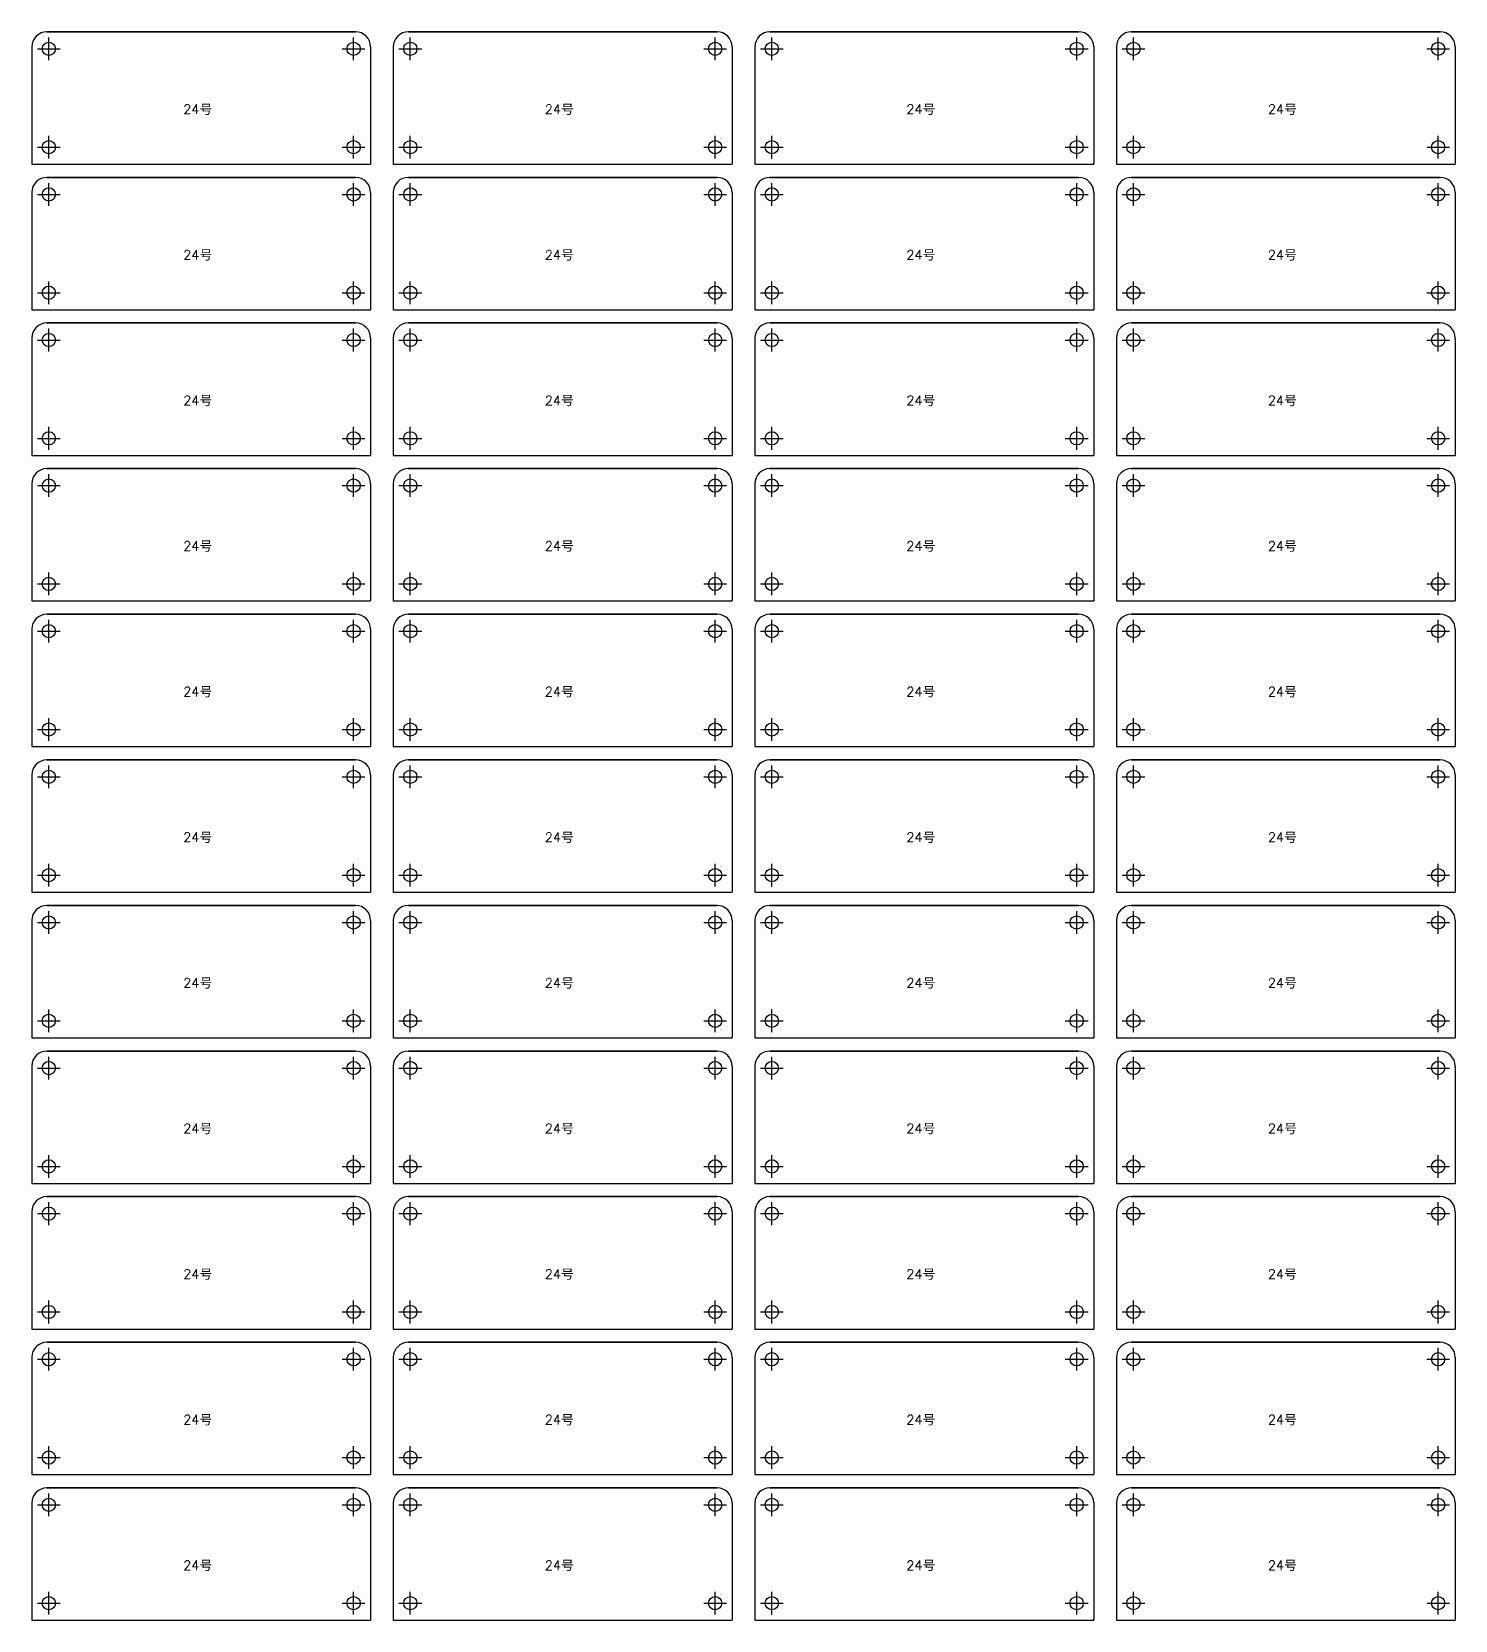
# Model space of a CAD drawing. Header units: millimetres. Extents: x 0 to 7379, y 0 to 1000.
# Drawn here: x 5664.3 to 6040.7, y 114 to 534 of the extents above; entities that cross this region are included whole.
import ezdxf

# ---------------------------------------------------------------- set-up
doc = ezdxf.new("R2010")
doc.units = ezdxf.units.MM
doc.header["$PDMODE"] = 2
doc.header["$PDSIZE"] = 3
doc.layers.add('POINT', color=2, linetype='Continuous')
doc.layers.add('PROPRO', color=1, linetype='Continuous')
doc.styles.get("Standard").update_dxf_attribs({"font": 'txt.shx', "height": 2})

# ---------------------------------------------------------------- blocks, each defined once
blk = doc.blocks.new('*U13', base_point=(-136.367, 1432.565))
at = {"layer": 'POINT', "color": 2}
blk.add_point((-136.367, 1432.565), dxfattribs=at)
at = {"layer": 'PROPRO'}
blk.add_circle((-136.367, 1432.565), 1.75, dxfattribs=at)
blk = doc.blocks.new('*U14', base_point=(-55.767, 1432.565))
at = {"layer": 'POINT', "color": 2}
blk.add_point((-55.767, 1432.565), dxfattribs=at)
at = {"layer": 'PROPRO'}
blk.add_circle((-55.767, 1432.565), 1.75, dxfattribs=at)
blk = doc.blocks.new('*U11', base_point=(-136.367, 1458.565))
at = {"layer": 'POINT', "color": 2}
blk.add_point((-136.367, 1458.565), dxfattribs=at)
at = {"layer": 'PROPRO'}
blk.add_circle((-136.367, 1458.565), 1.75, dxfattribs=at)
blk = doc.blocks.new('*U12', base_point=(-55.767, 1458.565))
at = {"layer": 'POINT', "color": 2}
blk.add_point((-55.767, 1458.565), dxfattribs=at)
at = {"layer": 'PROPRO'}
blk.add_circle((-55.767, 1458.565), 1.75, dxfattribs=at)

msp = doc.modelspace()

# ---------------------------------------------------------------- linework, layer by layer
for p, q in [((5749.9098, 534), (5668.3098, 534)), ((5668.3098, 534), (5749.9098, 534)), ((5845.5098, 534), (5763.9098, 534)), ((5763.9098, 534), (5845.5098, 534)), ((5941.1098, 534), (5859.5098, 534)), ((5859.5098, 534), (5941.1098, 534)), ((6036.7098, 534), (5955.1098, 534)), ((5955.1098, 534), (6036.7098, 534)), ((5664.3098, 530), (5664.3098, 519.8)), ((5664.3098, 530), (5664.3098, 499)), ((5753.9098, 530), (5753.9098, 519.8)), ((5753.9098, 530), (5753.9098, 519.8)), ((5753.9098, 530), (5753.9098, 504)), ((5753.9098, 530), (5753.9098, 499)), ((5759.9098, 530), (5759.9098, 519.8)), ((5759.9098, 530), (5759.9098, 499)), ((5849.5098, 530), (5849.5098, 519.8)), ((5849.5098, 530), (5849.5098, 519.8)), ((5849.5098, 530), (5849.5098, 504)), ((5849.5098, 530), (5849.5098, 499)), ((5855.5098, 530), (5855.5098, 519.8)), ((5855.5098, 530), (5855.5098, 499)), ((5945.1098, 530), (5945.1098, 519.8)), ((5945.1098, 530), (5945.1098, 519.8)), ((5945.1098, 530), (5945.1098, 504)), ((5945.1098, 530), (5945.1098, 499)), ((5951.1098, 530), (5951.1098, 519.8)), ((5951.1098, 530), (5951.1098, 499)), ((6040.7098, 530), (6040.7098, 519.8)), ((6040.7098, 530), (6040.7098, 519.8)), ((6040.7098, 530), (6040.7098, 504)), ((6040.7098, 530), (6040.7098, 499)), ((5664.3098, 499), (5753.9098, 499)), ((5704.5598, 499), (5713.6598, 499)), ((5759.9098, 499), (5849.5098, 499)), ((5800.1598, 499), (5809.2598, 499)), ((5855.5098, 499), (5945.1098, 499)), ((5895.7598, 499), (5904.8598, 499)), ((5951.1098, 499), (6040.7098, 499)), ((5991.3598, 499), (6000.4598, 499)), ((5664.3098, 491.5), (5664.3098, 481.3)), ((5664.3098, 491.5), (5664.3098, 460.5)), ((5749.9098, 495.5), (5668.3098, 495.5)), ((5668.3098, 495.5), (5749.9098, 495.5)), ((5753.9098, 491.5), (5753.9098, 481.3)), ((5753.9098, 491.5), (5753.9098, 481.3)), ((5753.9098, 491.5), (5753.9098, 465.5)), ((5753.9098, 491.5), (5753.9098, 460.5)), ((5759.9098, 491.5), (5759.9098, 481.3)), ((5759.9098, 491.5), (5759.9098, 460.5)), ((5845.5098, 495.5), (5763.9098, 495.5)), ((5763.9098, 495.5), (5845.5098, 495.5)), ((5849.5098, 491.5), (5849.5098, 481.3)), ((5849.5098, 491.5), (5849.5098, 481.3)), ((5849.5098, 491.5), (5849.5098, 465.5)), ((5849.5098, 491.5), (5849.5098, 460.5)), ((5855.5098, 491.5), (5855.5098, 481.3)), ((5855.5098, 491.5), (5855.5098, 460.5)), ((5941.1098, 495.5), (5859.5098, 495.5)), ((5859.5098, 495.5), (5941.1098, 495.5)), ((5945.1098, 491.5), (5945.1098, 481.3)), ((5945.1098, 491.5), (5945.1098, 481.3)), ((5945.1098, 491.5), (5945.1098, 465.5)), ((5945.1098, 491.5), (5945.1098, 460.5)), ((5951.1098, 491.5), (5951.1098, 481.3)), ((5951.1098, 491.5), (5951.1098, 460.5)), ((6036.7098, 495.5), (5955.1098, 495.5)), ((5955.1098, 495.5), (6036.7098, 495.5)), ((6040.7098, 491.5), (6040.7098, 481.3)), ((6040.7098, 491.5), (6040.7098, 481.3)), ((6040.7098, 491.5), (6040.7098, 465.5)), ((6040.7098, 491.5), (6040.7098, 460.5)), ((5664.3098, 460.5), (5753.9098, 460.5)), ((5704.5598, 460.5), (5713.6598, 460.5)), ((5759.9098, 460.5), (5849.5098, 460.5)), ((5800.1598, 460.5), (5809.2598, 460.5)), ((5855.5098, 460.5), (5945.1098, 460.5)), ((5895.7598, 460.5), (5904.8598, 460.5)), ((5951.1098, 460.5), (6040.7098, 460.5)), ((5991.3598, 460.5), (6000.4598, 460.5)), ((5749.9098, 457), (5668.3098, 457)), ((5668.3098, 457), (5749.9098, 457)), ((5845.5098, 457), (5763.9098, 457)), ((5763.9098, 457), (5845.5098, 457)), ((5941.1098, 457), (5859.5098, 457)), ((5859.5098, 457), (5941.1098, 457)), ((6036.7098, 457), (5955.1098, 457)), ((5955.1098, 457), (6036.7098, 457)), ((5664.3098, 453), (5664.3098, 442.8)), ((5664.3098, 453), (5664.3098, 422)), ((5753.9098, 453), (5753.9098, 442.8)), ((5753.9098, 453), (5753.9098, 442.8)), ((5753.9098, 453), (5753.9098, 427)), ((5753.9098, 453), (5753.9098, 422)), ((5759.9098, 453), (5759.9098, 442.8)), ((5759.9098, 453), (5759.9098, 422)), ((5849.5098, 453), (5849.5098, 442.8)), ((5849.5098, 453), (5849.5098, 442.8)), ((5849.5098, 453), (5849.5098, 427)), ((5849.5098, 453), (5849.5098, 422)), ((5855.5098, 453), (5855.5098, 442.8)), ((5855.5098, 453), (5855.5098, 422)), ((5945.1098, 453), (5945.1098, 442.8)), ((5945.1098, 453), (5945.1098, 442.8)), ((5945.1098, 453), (5945.1098, 427)), ((5945.1098, 453), (5945.1098, 422)), ((5951.1098, 453), (5951.1098, 442.8)), ((5951.1098, 453), (5951.1098, 422)), ((6040.7098, 453), (6040.7098, 442.8)), ((6040.7098, 453), (6040.7098, 442.8)), ((6040.7098, 453), (6040.7098, 427)), ((6040.7098, 453), (6040.7098, 422)), ((5664.3098, 422), (5753.9098, 422)), ((5704.5598, 422), (5713.6598, 422)), ((5759.9098, 422), (5849.5098, 422)), ((5800.1598, 422), (5809.2598, 422)), ((5855.5098, 422), (5945.1098, 422)), ((5895.7598, 422), (5904.8598, 422)), ((5951.1098, 422), (6040.7098, 422)), ((5991.3598, 422), (6000.4598, 422)), ((5749.9098, 418.5), (5668.3098, 418.5)), ((5668.3098, 418.5), (5749.9098, 418.5)), ((5845.5098, 418.5), (5763.9098, 418.5)), ((5763.9098, 418.5), (5845.5098, 418.5)), ((5941.1098, 418.5), (5859.5098, 418.5)), ((5859.5098, 418.5), (5941.1098, 418.5)), ((6036.7098, 418.5), (5955.1098, 418.5)), ((5955.1098, 418.5), (6036.7098, 418.5)), ((5664.3098, 414.5), (5664.3098, 404.3)), ((5664.3098, 414.5), (5664.3098, 383.5)), ((5753.9098, 414.5), (5753.9098, 404.3)), ((5753.9098, 414.5), (5753.9098, 404.3)), ((5753.9098, 414.5), (5753.9098, 388.5)), ((5753.9098, 414.5), (5753.9098, 383.5)), ((5759.9098, 414.5), (5759.9098, 404.3)), ((5759.9098, 414.5), (5759.9098, 383.5)), ((5849.5098, 414.5), (5849.5098, 404.3)), ((5849.5098, 414.5), (5849.5098, 404.3)), ((5849.5098, 414.5), (5849.5098, 388.5)), ((5849.5098, 414.5), (5849.5098, 383.5)), ((5855.5098, 414.5), (5855.5098, 404.3)), ((5855.5098, 414.5), (5855.5098, 383.5)), ((5945.1098, 414.5), (5945.1098, 404.3)), ((5945.1098, 414.5), (5945.1098, 404.3)), ((5945.1098, 414.5), (5945.1098, 388.5)), ((5945.1098, 414.5), (5945.1098, 383.5)), ((5951.1098, 414.5), (5951.1098, 404.3)), ((5951.1098, 414.5), (5951.1098, 383.5)), ((6040.7098, 414.5), (6040.7098, 404.3)), ((6040.7098, 414.5), (6040.7098, 404.3)), ((6040.7098, 414.5), (6040.7098, 388.5)), ((6040.7098, 414.5), (6040.7098, 383.5)), ((5664.3098, 383.5), (5753.9098, 383.5)), ((5704.5598, 383.5), (5713.6598, 383.5)), ((5759.9098, 383.5), (5849.5098, 383.5)), ((5800.1598, 383.5), (5809.2598, 383.5)), ((5855.5098, 383.5), (5945.1098, 383.5)), ((5895.7598, 383.5), (5904.8598, 383.5)), ((5951.1098, 383.5), (6040.7098, 383.5)), ((5991.3598, 383.5), (6000.4598, 383.5)), ((5749.9098, 380), (5668.3098, 380)), ((5668.3098, 380), (5749.9098, 380)), ((5845.5098, 380), (5763.9098, 380)), ((5763.9098, 380), (5845.5098, 380)), ((5941.1098, 380), (5859.5098, 380)), ((5859.5098, 380), (5941.1098, 380)), ((6036.7098, 380), (5955.1098, 380)), ((5955.1098, 380), (6036.7098, 380)), ((5664.3098, 376), (5664.3098, 365.8)), ((5664.3098, 376), (5664.3098, 345)), ((5753.9098, 376), (5753.9098, 365.8)), ((5753.9098, 376), (5753.9098, 365.8)), ((5753.9098, 376), (5753.9098, 350)), ((5753.9098, 376), (5753.9098, 345)), ((5759.9098, 376), (5759.9098, 365.8)), ((5759.9098, 376), (5759.9098, 345)), ((5849.5098, 376), (5849.5098, 365.8)), ((5849.5098, 376), (5849.5098, 365.8)), ((5849.5098, 376), (5849.5098, 350)), ((5849.5098, 376), (5849.5098, 345)), ((5855.5098, 376), (5855.5098, 365.8)), ((5855.5098, 376), (5855.5098, 345)), ((5945.1098, 376), (5945.1098, 365.8)), ((5945.1098, 376), (5945.1098, 365.8)), ((5945.1098, 376), (5945.1098, 350)), ((5945.1098, 376), (5945.1098, 345)), ((5951.1098, 376), (5951.1098, 365.8)), ((5951.1098, 376), (5951.1098, 345)), ((6040.7098, 376), (6040.7098, 365.8)), ((6040.7098, 376), (6040.7098, 365.8)), ((6040.7098, 376), (6040.7098, 350)), ((6040.7098, 376), (6040.7098, 345)), ((5664.3098, 345), (5753.9098, 345)), ((5704.5598, 345), (5713.6598, 345)), ((5759.9098, 345), (5849.5098, 345)), ((5800.1598, 345), (5809.2598, 345)), ((5855.5098, 345), (5945.1098, 345)), ((5895.7598, 345), (5904.8598, 345)), ((5951.1098, 345), (6040.7098, 345)), ((5991.3598, 345), (6000.4598, 345)), ((5749.9098, 341.5), (5668.3098, 341.5)), ((5668.3098, 341.5), (5749.9098, 341.5)), ((5845.5098, 341.5), (5763.9098, 341.5)), ((5763.9098, 341.5), (5845.5098, 341.5)), ((5941.1098, 341.5), (5859.5098, 341.5)), ((5859.5098, 341.5), (5941.1098, 341.5)), ((6036.7098, 341.5), (5955.1098, 341.5)), ((5955.1098, 341.5), (6036.7098, 341.5)), ((5664.3098, 337.5), (5664.3098, 327.3)), ((5664.3098, 337.5), (5664.3098, 306.5)), ((5753.9098, 337.5), (5753.9098, 327.3)), ((5753.9098, 337.5), (5753.9098, 327.3)), ((5753.9098, 337.5), (5753.9098, 311.5)), ((5753.9098, 337.5), (5753.9098, 306.5)), ((5759.9098, 337.5), (5759.9098, 327.3)), ((5759.9098, 337.5), (5759.9098, 306.5)), ((5849.5098, 337.5), (5849.5098, 327.3)), ((5849.5098, 337.5), (5849.5098, 327.3)), ((5849.5098, 337.5), (5849.5098, 311.5)), ((5849.5098, 337.5), (5849.5098, 306.5)), ((5855.5098, 337.5), (5855.5098, 327.3)), ((5855.5098, 337.5), (5855.5098, 306.5)), ((5945.1098, 337.5), (5945.1098, 327.3)), ((5945.1098, 337.5), (5945.1098, 327.3)), ((5945.1098, 337.5), (5945.1098, 311.5)), ((5945.1098, 337.5), (5945.1098, 306.5)), ((5951.1098, 337.5), (5951.1098, 327.3)), ((5951.1098, 337.5), (5951.1098, 306.5)), ((6040.7098, 337.5), (6040.7098, 327.3)), ((6040.7098, 337.5), (6040.7098, 327.3)), ((6040.7098, 337.5), (6040.7098, 311.5)), ((6040.7098, 337.5), (6040.7098, 306.5)), ((5664.3098, 306.5), (5753.9098, 306.5)), ((5749.9098, 303), (5668.3098, 303)), ((5668.3098, 303), (5749.9098, 303)), ((5704.5598, 306.5), (5713.6598, 306.5)), ((5759.9098, 306.5), (5849.5098, 306.5)), ((5845.5098, 303), (5763.9098, 303)), ((5763.9098, 303), (5845.5098, 303)), ((5800.1598, 306.5), (5809.2598, 306.5)), ((5855.5098, 306.5), (5945.1098, 306.5)), ((5941.1098, 303), (5859.5098, 303)), ((5859.5098, 303), (5941.1098, 303)), ((5895.7598, 306.5), (5904.8598, 306.5)), ((5951.1098, 306.5), (6040.7098, 306.5)), ((6036.7098, 303), (5955.1098, 303)), ((5955.1098, 303), (6036.7098, 303)), ((5991.3598, 306.5), (6000.4598, 306.5)), ((5664.3098, 299), (5664.3098, 288.8)), ((5664.3098, 299), (5664.3098, 268)), ((5753.9098, 299), (5753.9098, 288.8)), ((5753.9098, 299), (5753.9098, 288.8)), ((5753.9098, 299), (5753.9098, 273)), ((5753.9098, 299), (5753.9098, 268)), ((5759.9098, 299), (5759.9098, 288.8)), ((5759.9098, 299), (5759.9098, 268)), ((5849.5098, 299), (5849.5098, 288.8)), ((5849.5098, 299), (5849.5098, 288.8)), ((5849.5098, 299), (5849.5098, 273)), ((5849.5098, 299), (5849.5098, 268)), ((5855.5098, 299), (5855.5098, 288.8)), ((5855.5098, 299), (5855.5098, 268)), ((5945.1098, 299), (5945.1098, 288.8)), ((5945.1098, 299), (5945.1098, 288.8)), ((5945.1098, 299), (5945.1098, 273)), ((5945.1098, 299), (5945.1098, 268)), ((5951.1098, 299), (5951.1098, 288.8)), ((5951.1098, 299), (5951.1098, 268)), ((6040.7098, 299), (6040.7098, 288.8)), ((6040.7098, 299), (6040.7098, 288.8)), ((6040.7098, 299), (6040.7098, 273)), ((6040.7098, 299), (6040.7098, 268)), ((5664.3098, 268), (5753.9098, 268)), ((5704.5598, 268), (5713.6598, 268)), ((5759.9098, 268), (5849.5098, 268)), ((5800.1598, 268), (5809.2598, 268)), ((5855.5098, 268), (5945.1098, 268)), ((5895.7598, 268), (5904.8598, 268)), ((5951.1098, 268), (6040.7098, 268)), ((5991.3598, 268), (6000.4598, 268)), ((5664.3098, 260.5), (5664.3098, 250.3)), ((5664.3098, 260.5), (5664.3098, 229.5)), ((5749.9098, 264.5), (5668.3098, 264.5)), ((5668.3098, 264.5), (5749.9098, 264.5)), ((5753.9098, 260.5), (5753.9098, 250.3)), ((5753.9098, 260.5), (5753.9098, 250.3)), ((5753.9098, 260.5), (5753.9098, 234.5)), ((5753.9098, 260.5), (5753.9098, 229.5)), ((5759.9098, 260.5), (5759.9098, 250.3)), ((5759.9098, 260.5), (5759.9098, 229.5)), ((5845.5098, 264.5), (5763.9098, 264.5)), ((5763.9098, 264.5), (5845.5098, 264.5)), ((5849.5098, 260.5), (5849.5098, 250.3)), ((5849.5098, 260.5), (5849.5098, 250.3)), ((5849.5098, 260.5), (5849.5098, 234.5)), ((5849.5098, 260.5), (5849.5098, 229.5)), ((5855.5098, 260.5), (5855.5098, 250.3)), ((5855.5098, 260.5), (5855.5098, 229.5)), ((5941.1098, 264.5), (5859.5098, 264.5)), ((5859.5098, 264.5), (5941.1098, 264.5)), ((5945.1098, 260.5), (5945.1098, 250.3)), ((5945.1098, 260.5), (5945.1098, 250.3)), ((5945.1098, 260.5), (5945.1098, 234.5)), ((5945.1098, 260.5), (5945.1098, 229.5)), ((5951.1098, 260.5), (5951.1098, 250.3)), ((5951.1098, 260.5), (5951.1098, 229.5)), ((6036.7098, 264.5), (5955.1098, 264.5)), ((5955.1098, 264.5), (6036.7098, 264.5)), ((6040.7098, 260.5), (6040.7098, 250.3)), ((6040.7098, 260.5), (6040.7098, 250.3)), ((6040.7098, 260.5), (6040.7098, 234.5)), ((6040.7098, 260.5), (6040.7098, 229.5)), ((5664.3098, 229.5), (5753.9098, 229.5)), ((5704.5598, 229.5), (5713.6598, 229.5)), ((5759.9098, 229.5), (5849.5098, 229.5)), ((5800.1598, 229.5), (5809.2598, 229.5)), ((5855.5098, 229.5), (5945.1098, 229.5)), ((5895.7598, 229.5), (5904.8598, 229.5)), ((5951.1098, 229.5), (6040.7098, 229.5)), ((5991.3598, 229.5), (6000.4598, 229.5)), ((5749.9098, 226), (5668.3098, 226)), ((5668.3098, 226), (5749.9098, 226)), ((5845.5098, 226), (5763.9098, 226)), ((5763.9098, 226), (5845.5098, 226)), ((5941.1098, 226), (5859.5098, 226)), ((5859.5098, 226), (5941.1098, 226)), ((6036.7098, 226), (5955.1098, 226)), ((5955.1098, 226), (6036.7098, 226)), ((5664.3098, 222), (5664.3098, 191)), ((5664.3098, 222), (5664.3098, 211.8)), ((5753.9098, 222), (5753.9098, 191)), ((5753.9098, 222), (5753.9098, 211.8)), ((5753.9098, 222), (5753.9098, 211.8)), ((5753.9098, 222), (5753.9098, 196)), ((5759.9098, 222), (5759.9098, 191)), ((5759.9098, 222), (5759.9098, 211.8)), ((5849.5098, 222), (5849.5098, 191)), ((5849.5098, 222), (5849.5098, 211.8)), ((5849.5098, 222), (5849.5098, 211.8)), ((5849.5098, 222), (5849.5098, 196)), ((5855.5098, 222), (5855.5098, 191)), ((5855.5098, 222), (5855.5098, 211.8)), ((5945.1098, 222), (5945.1098, 191)), ((5945.1098, 222), (5945.1098, 211.8)), ((5945.1098, 222), (5945.1098, 211.8)), ((5945.1098, 222), (5945.1098, 196)), ((5951.1098, 222), (5951.1098, 191)), ((5951.1098, 222), (5951.1098, 211.8)), ((6040.7098, 222), (6040.7098, 191)), ((6040.7098, 222), (6040.7098, 211.8)), ((6040.7098, 222), (6040.7098, 211.8)), ((6040.7098, 222), (6040.7098, 196)), ((5664.3098, 191), (5753.9098, 191)), ((5704.5598, 191), (5713.6598, 191)), ((5759.9098, 191), (5849.5098, 191)), ((5800.1598, 191), (5809.2598, 191)), ((5855.5098, 191), (5945.1098, 191)), ((5895.7598, 191), (5904.8598, 191)), ((5951.1098, 191), (6040.7098, 191)), ((5991.3598, 191), (6000.4598, 191)), ((5749.9098, 187.5), (5668.3098, 187.5)), ((5668.3098, 187.5), (5749.9098, 187.5)), ((5845.5098, 187.5), (5763.9098, 187.5)), ((5763.9098, 187.5), (5845.5098, 187.5)), ((5941.1098, 187.5), (5859.5098, 187.5)), ((5859.5098, 187.5), (5941.1098, 187.5)), ((6036.7098, 187.5), (5955.1098, 187.5)), ((5955.1098, 187.5), (6036.7098, 187.5)), ((5664.3098, 183.5), (5664.3098, 173.3)), ((5664.3098, 183.5), (5664.3098, 152.5)), ((5753.9098, 183.5), (5753.9098, 173.3)), ((5753.9098, 183.5), (5753.9098, 173.3)), ((5753.9098, 183.5), (5753.9098, 157.5)), ((5753.9098, 183.5), (5753.9098, 152.5)), ((5759.9098, 183.5), (5759.9098, 173.3)), ((5759.9098, 183.5), (5759.9098, 152.5)), ((5849.5098, 183.5), (5849.5098, 173.3)), ((5849.5098, 183.5), (5849.5098, 173.3)), ((5849.5098, 183.5), (5849.5098, 157.5)), ((5849.5098, 183.5), (5849.5098, 152.5)), ((5855.5098, 183.5), (5855.5098, 173.3)), ((5855.5098, 183.5), (5855.5098, 152.5)), ((5945.1098, 183.5), (5945.1098, 173.3)), ((5945.1098, 183.5), (5945.1098, 173.3)), ((5945.1098, 183.5), (5945.1098, 157.5)), ((5945.1098, 183.5), (5945.1098, 152.5)), ((5951.1098, 183.5), (5951.1098, 173.3)), ((5951.1098, 183.5), (5951.1098, 152.5)), ((6040.7098, 183.5), (6040.7098, 173.3)), ((6040.7098, 183.5), (6040.7098, 173.3)), ((6040.7098, 183.5), (6040.7098, 157.5)), ((6040.7098, 183.5), (6040.7098, 152.5)), ((5664.3098, 152.5), (5753.9098, 152.5)), ((5704.5598, 152.5), (5713.6598, 152.5)), ((5759.9098, 152.5), (5849.5098, 152.5)), ((5800.1598, 152.5), (5809.2598, 152.5)), ((5855.5098, 152.5), (5945.1098, 152.5)), ((5895.7598, 152.5), (5904.8598, 152.5)), ((5951.1098, 152.5), (6040.7098, 152.5)), ((5991.3598, 152.5), (6000.4598, 152.5)), ((5749.9098, 149), (5668.3098, 149)), ((5668.3098, 149), (5749.9098, 149)), ((5845.5098, 149), (5763.9098, 149)), ((5763.9098, 149), (5845.5098, 149)), ((5941.1098, 149), (5859.5098, 149)), ((5859.5098, 149), (5941.1098, 149)), ((6036.7098, 149), (5955.1098, 149)), ((5955.1098, 149), (6036.7098, 149)), ((5664.3098, 145), (5664.3098, 134.8)), ((5664.3098, 145), (5664.3098, 114)), ((5753.9098, 145), (5753.9098, 134.8)), ((5753.9098, 145), (5753.9098, 134.8)), ((5753.9098, 145), (5753.9098, 119)), ((5753.9098, 145), (5753.9098, 114)), ((5759.9098, 145), (5759.9098, 134.8)), ((5759.9098, 145), (5759.9098, 114)), ((5849.5098, 145), (5849.5098, 134.8)), ((5849.5098, 145), (5849.5098, 134.8)), ((5849.5098, 145), (5849.5098, 119)), ((5849.5098, 145), (5849.5098, 114)), ((5855.5098, 145), (5855.5098, 134.8)), ((5855.5098, 145), (5855.5098, 114)), ((5945.1098, 145), (5945.1098, 134.8)), ((5945.1098, 145), (5945.1098, 134.8)), ((5945.1098, 145), (5945.1098, 119)), ((5945.1098, 145), (5945.1098, 114)), ((5951.1098, 145), (5951.1098, 134.8)), ((5951.1098, 145), (5951.1098, 114)), ((6040.7098, 145), (6040.7098, 134.8)), ((6040.7098, 145), (6040.7098, 134.8)), ((6040.7098, 145), (6040.7098, 119)), ((6040.7098, 145), (6040.7098, 114)), ((5664.3098, 114), (5753.9098, 114)), ((5704.5598, 114), (5713.6598, 114)), ((5759.9098, 114), (5849.5098, 114)), ((5800.1598, 114), (5809.2598, 114)), ((5855.5098, 114), (5945.1098, 114)), ((5895.7598, 114), (5904.8598, 114)), ((5951.1098, 114), (6040.7098, 114)), ((5991.3598, 114), (6000.4598, 114))]:
    msp.add_line(p, q)
for centre in [(5668.8098, 529.5), (5749.4098, 529.5), (5764.4098, 529.5), (5845.0098, 529.5), (5860.0098, 529.5), (5940.6098, 529.5), (5955.6098, 529.5), (6036.2098, 529.5), (5668.8098, 503.5), (5749.4098, 503.5), (5764.4098, 503.5), (5845.0098, 503.5), (5860.0098, 503.5), (5940.6098, 503.5), (5955.6098, 503.5), (6036.2098, 503.5), (5668.8098, 491), (5749.4098, 491), (5764.4098, 491), (5845.0098, 491), (5860.0098, 491), (5940.6098, 491), (5955.6098, 491), (6036.2098, 491), (5668.8098, 465), (5749.4098, 465), (5764.4098, 465), (5845.0098, 465), (5860.0098, 465), (5940.6098, 465), (5955.6098, 465), (6036.2098, 465), (5668.8098, 452.5), (5749.4098, 452.5), (5764.4098, 452.5), (5845.0098, 452.5), (5860.0098, 452.5), (5940.6098, 452.5), (5955.6098, 452.5), (6036.2098, 452.5), (5668.8098, 426.5), (5749.4098, 426.5), (5764.4098, 426.5), (5845.0098, 426.5), (5860.0098, 426.5), (5940.6098, 426.5), (5955.6098, 426.5), (6036.2098, 426.5), (5668.8098, 414), (5749.4098, 414), (5764.4098, 414), (5845.0098, 414), (5860.0098, 414), (5940.6098, 414), (5955.6098, 414), (6036.2098, 414), (5668.8098, 388), (5749.4098, 388), (5764.4098, 388), (5845.0098, 388), (5860.0098, 388), (5940.6098, 388), (5955.6098, 388), (6036.2098, 388), (5668.8098, 375.5), (5749.4098, 375.5), (5764.4098, 375.5), (5845.0098, 375.5), (5860.0098, 375.5), (5940.6098, 375.5), (5955.6098, 375.5), (6036.2098, 375.5), (5668.8098, 349.5), (5749.4098, 349.5), (5764.4098, 349.5), (5845.0098, 349.5), (5860.0098, 349.5), (5940.6098, 349.5), (5955.6098, 349.5), (6036.2098, 349.5), (5668.8098, 337), (5749.4098, 337), (5764.4098, 337), (5845.0098, 337), (5860.0098, 337), (5940.6098, 337), (5955.6098, 337), (6036.2098, 337), (5668.8098, 311), (5749.4098, 311), (5764.4098, 311), (5845.0098, 311), (5860.0098, 311), (5940.6098, 311), (5955.6098, 311), (6036.2098, 311), (5668.8098, 298.5), (5749.4098, 298.5), (5764.4098, 298.5), (5845.0098, 298.5), (5860.0098, 298.5), (5940.6098, 298.5), (5955.6098, 298.5), (6036.2098, 298.5), (5668.8098, 272.5), (5749.4098, 272.5), (5764.4098, 272.5), (5845.0098, 272.5), (5860.0098, 272.5), (5940.6098, 272.5), (5955.6098, 272.5), (6036.2098, 272.5), (5668.8098, 260), (5749.4098, 260), (5764.4098, 260), (5845.0098, 260), (5860.0098, 260), (5940.6098, 260), (5955.6098, 260), (6036.2098, 260), (5668.8098, 234), (5749.4098, 234), (5764.4098, 234), (5845.0098, 234), (5860.0098, 234), (5940.6098, 234), (5955.6098, 234), (6036.2098, 234), (5668.8098, 221.5), (5749.4098, 221.5), (5764.4098, 221.5), (5845.0098, 221.5), (5860.0098, 221.5), (5940.6098, 221.5), (5955.6098, 221.5), (6036.2098, 221.5), (5668.8098, 195.5), (5749.4098, 195.5), (5764.4098, 195.5), (5845.0098, 195.5), (5860.0098, 195.5), (5940.6098, 195.5), (5955.6098, 195.5), (6036.2098, 195.5), (5668.8098, 183), (5749.4098, 183), (5764.4098, 183), (5845.0098, 183), (5860.0098, 183), (5940.6098, 183), (5955.6098, 183), (6036.2098, 183), (5668.8098, 157), (5749.4098, 157), (5764.4098, 157), (5845.0098, 157), (5860.0098, 157), (5940.6098, 157), (5955.6098, 157), (6036.2098, 157), (5668.8098, 144.5), (5749.4098, 144.5), (5764.4098, 144.5), (5845.0098, 144.5), (5860.0098, 144.5), (5940.6098, 144.5), (5955.6098, 144.5), (6036.2098, 144.5), (5668.8098, 118.5), (5749.4098, 118.5), (5764.4098, 118.5), (5845.0098, 118.5), (5860.0098, 118.5), (5940.6098, 118.5), (5955.6098, 118.5), (6036.2098, 118.5)]:
    msp.add_circle(centre, 1.75)
for centre, start, end in [((5668.3098, 530), 90, 180), ((5749.9098, 530), 0, 90), ((5763.9098, 530), 90, 180), ((5845.5098, 530), 0, 90), ((5859.5098, 530), 90, 180), ((5941.1098, 530), 0, 90), ((5955.1098, 530), 90, 180), ((6036.7098, 530), 0, 90), ((5668.3098, 491.5), 90, 180), ((5749.9098, 491.5), 0, 90), ((5763.9098, 491.5), 90, 180), ((5845.5098, 491.5), 0, 90), ((5859.5098, 491.5), 90, 180), ((5941.1098, 491.5), 0, 90), ((5955.1098, 491.5), 90, 180), ((6036.7098, 491.5), 0, 90), ((5668.3098, 453), 90, 180), ((5749.9098, 453), 0, 90), ((5763.9098, 453), 90, 180), ((5845.5098, 453), 0, 90), ((5859.5098, 453), 90, 180), ((5941.1098, 453), 0, 90), ((5955.1098, 453), 90, 180), ((6036.7098, 453), 0, 90), ((5668.3098, 414.5), 90, 180), ((5749.9098, 414.5), 0, 90), ((5763.9098, 414.5), 90, 180), ((5845.5098, 414.5), 0, 90), ((5859.5098, 414.5), 90, 180), ((5941.1098, 414.5), 0, 90), ((5955.1098, 414.5), 90, 180), ((6036.7098, 414.5), 0, 90), ((5668.3098, 376), 90, 180), ((5749.9098, 376), 0, 90), ((5763.9098, 376), 90, 180), ((5845.5098, 376), 0, 90), ((5859.5098, 376), 90, 180), ((5941.1098, 376), 0, 90), ((5955.1098, 376), 90, 180), ((6036.7098, 376), 0, 90), ((5668.3098, 337.5), 90, 180), ((5749.9098, 337.5), 0, 90), ((5763.9098, 337.5), 90, 180), ((5845.5098, 337.5), 0, 90), ((5859.5098, 337.5), 90, 180), ((5941.1098, 337.5), 0, 90), ((5955.1098, 337.5), 90, 180), ((6036.7098, 337.5), 0, 90), ((5668.3098, 299), 90, 180), ((5749.9098, 299), 0, 90), ((5763.9098, 299), 90, 180), ((5845.5098, 299), 0, 90), ((5859.5098, 299), 90, 180), ((5941.1098, 299), 0, 90), ((5955.1098, 299), 90, 180), ((6036.7098, 299), 0, 90), ((5668.3098, 260.5), 90, 180), ((5749.9098, 260.5), 0, 90), ((5763.9098, 260.5), 90, 180), ((5845.5098, 260.5), 0, 90), ((5859.5098, 260.5), 90, 180), ((5941.1098, 260.5), 0, 90), ((5955.1098, 260.5), 90, 180), ((6036.7098, 260.5), 0, 90), ((5668.3098, 222), 90, 180), ((5749.9098, 222), 0, 90), ((5763.9098, 222), 90, 180), ((5845.5098, 222), 0, 90), ((5859.5098, 222), 90, 180), ((5941.1098, 222), 0, 90), ((5955.1098, 222), 90, 180), ((6036.7098, 222), 0, 90), ((5668.3098, 183.5), 90, 180), ((5749.9098, 183.5), 0, 90), ((5763.9098, 183.5), 90, 180), ((5845.5098, 183.5), 0, 90), ((5859.5098, 183.5), 90, 180), ((5941.1098, 183.5), 0, 90), ((5955.1098, 183.5), 90, 180), ((6036.7098, 183.5), 0, 90), ((5668.3098, 145), 90, 180), ((5749.9098, 145), 0, 90), ((5763.9098, 145), 90, 180), ((5845.5098, 145), 0, 90), ((5859.5098, 145), 90, 180), ((5941.1098, 145), 0, 90), ((5955.1098, 145), 90, 180), ((6036.7098, 145), 0, 90)]:
    msp.add_arc(centre, 4, start, end)

# ---------------------------------------------------------------- block references
at = {"layer": 'PROPRO'}
for name, p in [('*U11', (5668.8093, 529.5004)), ('*U12', (5749.4093, 529.5004)), ('*U11', (5764.4093, 529.5004)), ('*U12', (5845.0093, 529.5004)), ('*U11', (5860.0093, 529.5004)), ('*U12', (5940.6093, 529.5004)), ('*U11', (5955.6093, 529.5004)), ('*U12', (6036.2093, 529.5004)), ('*U13', (5668.8093, 503.5004)), ('*U14', (5749.4093, 503.5004)), ('*U13', (5764.4093, 503.5004)), ('*U14', (5845.0093, 503.5004)), ('*U13', (5860.0093, 503.5004)), ('*U14', (5940.6093, 503.5004)), ('*U13', (5955.6093, 503.5004)), ('*U14', (6036.2093, 503.5004)), ('*U11', (5668.8093, 491.0004)), ('*U12', (5749.4093, 491.0004)), ('*U11', (5764.4093, 491.0004)), ('*U12', (5845.0093, 491.0004)), ('*U11', (5860.0093, 491.0004)), ('*U12', (5940.6093, 491.0004)), ('*U11', (5955.6093, 491.0004)), ('*U12', (6036.2093, 491.0004)), ('*U13', (5668.8093, 465.0004)), ('*U14', (5749.4093, 465.0004)), ('*U13', (5764.4093, 465.0004)), ('*U14', (5845.0093, 465.0004)), ('*U13', (5860.0093, 465.0004)), ('*U14', (5940.6093, 465.0004)), ('*U13', (5955.6093, 465.0004)), ('*U14', (6036.2093, 465.0004)), ('*U11', (5668.8093, 452.5004)), ('*U12', (5749.4093, 452.5004)), ('*U11', (5764.4093, 452.5004)), ('*U12', (5845.0093, 452.5004)), ('*U11', (5860.0093, 452.5004)), ('*U12', (5940.6093, 452.5004)), ('*U11', (5955.6093, 452.5004)), ('*U12', (6036.2093, 452.5004)), ('*U13', (5668.8093, 426.5004)), ('*U14', (5749.4093, 426.5004)), ('*U13', (5764.4093, 426.5004)), ('*U14', (5845.0093, 426.5004)), ('*U13', (5860.0093, 426.5004)), ('*U14', (5940.6093, 426.5004)), ('*U13', (5955.6093, 426.5004)), ('*U14', (6036.2093, 426.5004)), ('*U11', (5668.8093, 414.0004)), ('*U12', (5749.4093, 414.0004)), ('*U11', (5764.4093, 414.0004)), ('*U12', (5845.0093, 414.0004)), ('*U11', (5860.0093, 414.0004)), ('*U12', (5940.6093, 414.0004)), ('*U11', (5955.6093, 414.0004)), ('*U12', (6036.2093, 414.0004)), ('*U13', (5668.8093, 388.0004)), ('*U14', (5749.4093, 388.0004)), ('*U13', (5764.4093, 388.0004)), ('*U14', (5845.0093, 388.0004)), ('*U13', (5860.0093, 388.0004)), ('*U14', (5940.6093, 388.0004)), ('*U13', (5955.6093, 388.0004)), ('*U14', (6036.2093, 388.0004)), ('*U11', (5668.8093, 375.5004)), ('*U12', (5749.4093, 375.5004)), ('*U11', (5764.4093, 375.5004)), ('*U12', (5845.0093, 375.5004)), ('*U11', (5860.0093, 375.5004)), ('*U12', (5940.6093, 375.5004)), ('*U11', (5955.6093, 375.5004)), ('*U12', (6036.2093, 375.5004)), ('*U13', (5668.8093, 349.5004)), ('*U14', (5749.4093, 349.5004)), ('*U13', (5764.4093, 349.5004)), ('*U14', (5845.0093, 349.5004)), ('*U13', (5860.0093, 349.5004)), ('*U14', (5940.6093, 349.5004)), ('*U13', (5955.6093, 349.5004)), ('*U14', (6036.2093, 349.5004)), ('*U11', (5668.8093, 337.0004)), ('*U12', (5749.4093, 337.0004)), ('*U11', (5764.4093, 337.0004)), ('*U12', (5845.0093, 337.0004)), ('*U11', (5860.0093, 337.0004)), ('*U12', (5940.6093, 337.0004)), ('*U11', (5955.6093, 337.0004)), ('*U12', (6036.2093, 337.0004)), ('*U13', (5668.8093, 311.0004)), ('*U14', (5749.4093, 311.0004)), ('*U13', (5764.4093, 311.0004)), ('*U14', (5845.0093, 311.0004)), ('*U13', (5860.0093, 311.0004)), ('*U14', (5940.6093, 311.0004)), ('*U13', (5955.6093, 311.0004)), ('*U14', (6036.2093, 311.0004)), ('*U11', (5668.8093, 298.5004)), ('*U12', (5749.4093, 298.5004)), ('*U11', (5764.4093, 298.5004)), ('*U12', (5845.0093, 298.5004)), ('*U11', (5860.0093, 298.5004)), ('*U12', (5940.6093, 298.5004)), ('*U11', (5955.6093, 298.5004)), ('*U12', (6036.2093, 298.5004)), ('*U13', (5668.8093, 272.5004)), ('*U14', (5749.4093, 272.5004)), ('*U13', (5764.4093, 272.5004)), ('*U14', (5845.0093, 272.5004)), ('*U13', (5860.0093, 272.5004)), ('*U14', (5940.6093, 272.5004)), ('*U13', (5955.6093, 272.5004)), ('*U14', (6036.2093, 272.5004)), ('*U11', (5668.8093, 260.0004)), ('*U12', (5749.4093, 260.0004)), ('*U11', (5764.4093, 260.0004)), ('*U12', (5845.0093, 260.0004)), ('*U11', (5860.0093, 260.0004)), ('*U12', (5940.6093, 260.0004)), ('*U11', (5955.6093, 260.0004)), ('*U12', (6036.2093, 260.0004)), ('*U13', (5668.8093, 234.0004)), ('*U14', (5749.4093, 234.0004)), ('*U13', (5764.4093, 234.0004)), ('*U14', (5845.0093, 234.0004)), ('*U13', (5860.0093, 234.0004)), ('*U14', (5940.6093, 234.0004)), ('*U13', (5955.6093, 234.0004)), ('*U14', (6036.2093, 234.0004)), ('*U11', (5668.8093, 221.5004)), ('*U12', (5749.4093, 221.5004)), ('*U11', (5764.4093, 221.5004)), ('*U12', (5845.0093, 221.5004)), ('*U11', (5860.0093, 221.5004)), ('*U12', (5940.6093, 221.5004)), ('*U11', (5955.6093, 221.5004)), ('*U12', (6036.2093, 221.5004)), ('*U13', (5668.8093, 195.5004)), ('*U14', (5749.4093, 195.5004)), ('*U13', (5764.4093, 195.5004)), ('*U14', (5845.0093, 195.5004)), ('*U13', (5860.0093, 195.5004)), ('*U14', (5940.6093, 195.5004)), ('*U13', (5955.6093, 195.5004)), ('*U14', (6036.2093, 195.5004)), ('*U11', (5668.8093, 183.0004)), ('*U12', (5749.4093, 183.0004)), ('*U11', (5764.4093, 183.0004)), ('*U12', (5845.0093, 183.0004)), ('*U11', (5860.0093, 183.0004)), ('*U12', (5940.6093, 183.0004)), ('*U11', (5955.6093, 183.0004)), ('*U12', (6036.2093, 183.0004)), ('*U13', (5668.8093, 157.0004)), ('*U14', (5749.4093, 157.0004)), ('*U13', (5764.4093, 157.0004)), ('*U14', (5845.0093, 157.0004)), ('*U13', (5860.0093, 157.0004)), ('*U14', (5940.6093, 157.0004)), ('*U13', (5955.6093, 157.0004)), ('*U14', (6036.2093, 157.0004)), ('*U11', (5668.8093, 144.5004)), ('*U12', (5749.4093, 144.5004)), ('*U11', (5764.4093, 144.5004)), ('*U12', (5845.0093, 144.5004)), ('*U11', (5860.0093, 144.5004)), ('*U12', (5940.6093, 144.5004)), ('*U11', (5955.6093, 144.5004)), ('*U12', (6036.2093, 144.5004)), ('*U13', (5668.8093, 118.5004)), ('*U14', (5749.4093, 118.5004)), ('*U13', (5764.4093, 118.5004)), ('*U14', (5845.0093, 118.5004)), ('*U13', (5860.0093, 118.5004)), ('*U14', (5940.6093, 118.5004)), ('*U13', (5955.6093, 118.5004)), ('*U14', (6036.2093, 118.5004))]:
    msp.add_blockref(name, p, dxfattribs=at)

# ---------------------------------------------------------------- texts
at = {"char_height": 2.5, "width": 40.286781, "attachment_point": 1}
for insert in [(5704.364, 514.7695), (5799.964, 514.7695), (5895.564, 514.7695), (5991.164, 514.7695), (5704.364, 476.2695), (5799.964, 476.2695), (5895.564, 476.2695), (5991.164, 476.2695), (5704.364, 437.7695), (5799.964, 437.7695), (5895.564, 437.7695), (5991.164, 437.7695), (5704.364, 399.2695), (5799.964, 399.2695), (5895.564, 399.2695), (5991.164, 399.2695), (5704.364, 360.7695), (5799.964, 360.7695), (5895.564, 360.7695), (5991.164, 360.7695), (5704.364, 322.2695), (5799.964, 322.2695), (5895.564, 322.2695), (5991.164, 322.2695), (5704.364, 283.7695), (5799.964, 283.7695), (5895.564, 283.7695), (5991.164, 283.7695), (5704.364, 245.2695), (5799.964, 245.2695), (5895.564, 245.2695), (5991.164, 245.2695), (5704.364, 206.7695), (5799.964, 206.7695), (5895.564, 206.7695), (5991.164, 206.7695), (5704.364, 168.2695), (5799.964, 168.2695), (5895.564, 168.2695), (5991.164, 168.2695), (5704.364, 129.7695), (5799.964, 129.7695), (5895.564, 129.7695), (5991.164, 129.7695)]:
    msp.add_mtext('24{\\fSimSun|b0|i0|c134|p2;号}', dxfattribs=dict(at, insert=insert))

doc.saveas('drawing.dxf')
